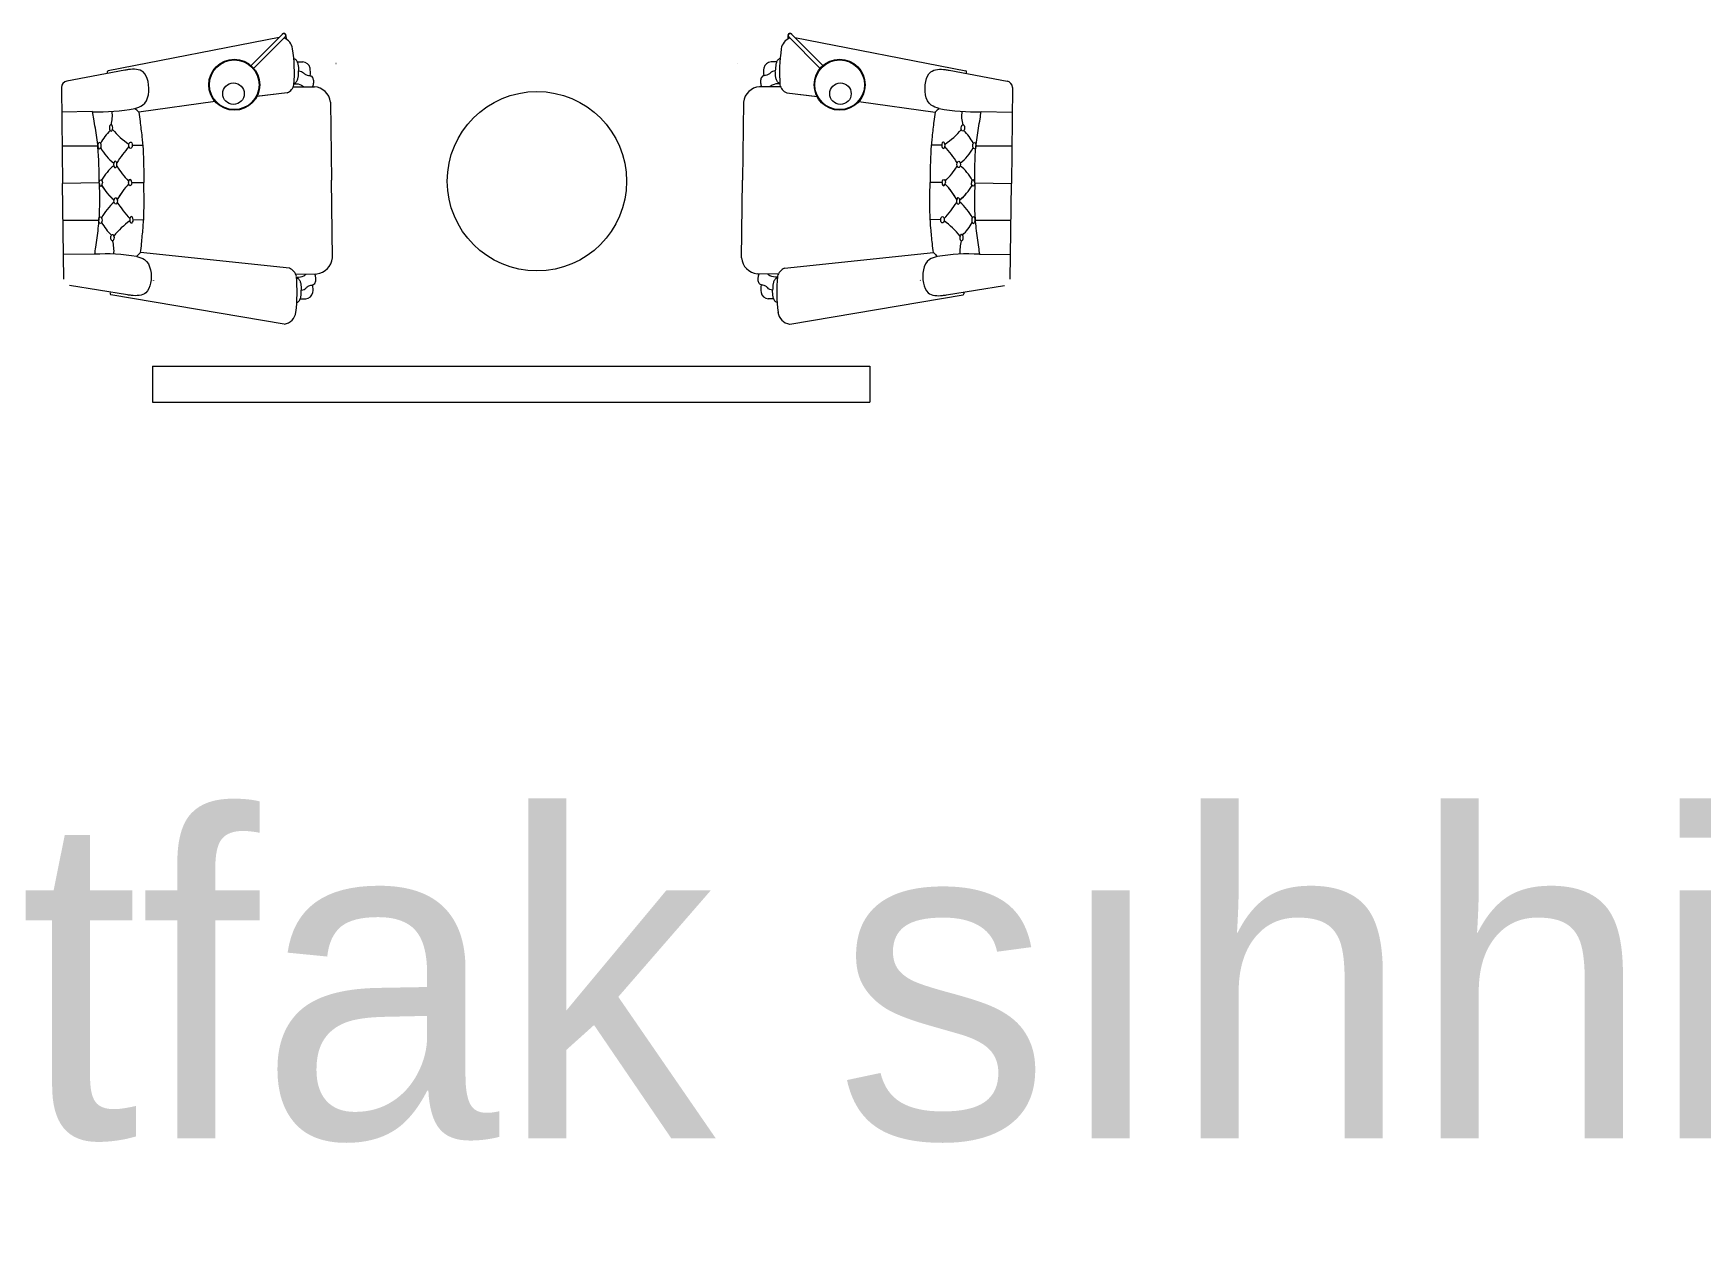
# Model space of a CAD drawing. Header units: centimetres. Extents: x -72470 to -43129, y -18750 to -16337.
# Drawn here: x -46553.5 to -46088.7, y -18750.4 to -18415.3 of the extents above; entities that cross this region are included whole.
import ezdxf

# ---------------------------------------------------------------- set-up
doc = ezdxf.new("R2010")
doc.units = ezdxf.units.CM
doc.header["$MEASUREMENT"] = 0
doc.linetypes.add('DUZ', pattern=[0])
doc.layers.get('0').update_dxf_attribs({"linetype": 'DUZ', "lineweight": 0})
doc.layers.add('TEFRIS', color=30, linetype='Continuous', lineweight=9)
doc.styles.add('TAKSİM', font='GOTHIC.TTF', dxfattribs={"height": 20})

msp = doc.modelspace()

# ---------------------------------------------------------------- linework, layer by layer
at = {"layer": 'TEFRIS', "color": 0, "linetype": 'Continuous'}
for p, q in [((-46484.97, -18416.4), (-46532.66, -18425.67)), ((-46492.86, -18424.29), (-46484.07, -18415.5)), ((-46492.11, -18425.04), (-46483.31, -18416.26)), ((-46483.08, -18415.86), (-46483.07, -18416.83)), ((-46343.14, -18415.86), (-46343.15, -18416.83)), ((-46334.12, -18425.04), (-46342.91, -18416.26)), ((-46333.36, -18424.29), (-46342.15, -18415.5)), ((-46341.26, -18416.4), (-46293.56, -18425.67)), ((-46528.03, -18425.57), (-46544.16, -18428.6)), ((-46532.87, -18426.28), (-46532.88, -18425.93)), ((-46479.93, -18423.22), (-46478.4, -18423.21)), ((-46479.93, -18423.22), (-46478.4, -18423.21)), ((-46469.13, -18423.64), (-46469.15, -18423.62)), ((-46469.15, -18423.62), (-46469.13, -18423.64)), ((-46357.09, -18423.64), (-46357.07, -18423.62)), ((-46357.07, -18423.62), (-46357.09, -18423.64)), ((-46346.3, -18423.22), (-46347.82, -18423.21)), ((-46346.3, -18423.22), (-46347.82, -18423.21)), ((-46298.2, -18425.57), (-46282.06, -18428.6)), ((-46293.35, -18426.28), (-46293.34, -18425.93)), ((-46545.68, -18430.38), (-46545.39, -18457.08)), ((-46481.05, -18430.2), (-46475.16, -18430.13)), ((-46481.05, -18430.2), (-46475.16, -18430.13)), ((-46345.17, -18430.2), (-46351.07, -18430.13)), ((-46345.17, -18430.2), (-46351.07, -18430.13)), ((-46280.54, -18430.38), (-46280.84, -18457.08)), ((-46502.86, -18434.26), (-46524.15, -18437.26)), ((-46482.74, -18431.88), (-46491.29, -18432.89)), ((-46482.74, -18431.88), (-46491.2, -18432.88)), ((-46470.66, -18434.44), (-46470.39, -18456.16)), ((-46470.66, -18434.44), (-46470.39, -18456.16)), ((-46355.57, -18434.44), (-46355.83, -18456.16)), ((-46355.57, -18434.44), (-46355.83, -18456.16)), ((-46343.49, -18431.88), (-46334.93, -18432.89)), ((-46343.49, -18431.88), (-46335.02, -18432.88)), ((-46323.36, -18434.26), (-46302.08, -18437.26)), ((-46536.98, -18437.09), (-46545.63, -18437.2)), ((-46289.24, -18437.09), (-46280.59, -18437.2)), ((-46545.51, -18446.69), (-46535.53, -18446.57)), ((-46535.54, -18446.57), (-46545.51, -18446.69)), ((-46525.95, -18446.45), (-46523.03, -18446.41)), ((-46300.27, -18446.45), (-46303.2, -18446.41)), ((-46280.71, -18446.69), (-46290.69, -18446.57)), ((-46290.68, -18446.57), (-46280.71, -18446.69)), ((-46535.17, -18456.95), (-46545.39, -18457.08)), ((-46535.17, -18456.95), (-46545.39, -18457.08)), ((-46535.17, -18456.95), (-46545.39, -18457.08)), ((-46535.17, -18456.95), (-46545.39, -18457.08)), ((-46535.17, -18456.95), (-46545.39, -18457.08)), ((-46535.17, -18456.95), (-46545.39, -18457.08)), ((-46535.17, -18456.95), (-46545.39, -18457.08)), ((-46535.17, -18456.95), (-46545.39, -18457.08)), ((-46535.17, -18456.95), (-46545.39, -18457.08)), ((-46535.17, -18456.95), (-46545.39, -18457.08)), ((-46535.17, -18456.95), (-46545.39, -18457.08)), ((-46535.17, -18456.95), (-46545.39, -18457.08)), ((-46535.17, -18456.95), (-46545.39, -18457.08)), ((-46535.17, -18456.95), (-46545.39, -18457.08)), ((-46535.17, -18456.95), (-46545.39, -18457.08)), ((-46535.17, -18456.95), (-46545.39, -18457.08)), ((-46545.02, -18483.77), (-46545.39, -18457.08)), ((-46526.06, -18456.84), (-46522.71, -18456.8)), ((-46526.06, -18456.84), (-46522.71, -18456.8)), ((-46526.06, -18456.84), (-46522.71, -18456.8)), ((-46526.06, -18456.84), (-46522.71, -18456.8)), ((-46470.12, -18477.87), (-46470.39, -18456.16)), ((-46470.12, -18477.87), (-46470.39, -18456.16)), ((-46356.1, -18477.87), (-46355.83, -18456.16)), ((-46356.1, -18477.87), (-46355.83, -18456.16)), ((-46300.16, -18456.84), (-46303.51, -18456.8)), ((-46300.16, -18456.84), (-46303.51, -18456.8)), ((-46300.16, -18456.84), (-46303.51, -18456.8)), ((-46300.16, -18456.84), (-46303.51, -18456.8)), ((-46291.05, -18456.95), (-46280.84, -18457.08)), ((-46291.05, -18456.95), (-46280.84, -18457.08)), ((-46291.05, -18456.95), (-46280.84, -18457.08)), ((-46291.05, -18456.95), (-46280.84, -18457.08)), ((-46291.05, -18456.95), (-46280.84, -18457.08)), ((-46291.05, -18456.95), (-46280.84, -18457.08)), ((-46291.05, -18456.95), (-46280.84, -18457.08)), ((-46291.05, -18456.95), (-46280.84, -18457.08)), ((-46291.05, -18456.95), (-46280.84, -18457.08)), ((-46291.05, -18456.95), (-46280.84, -18457.08)), ((-46291.05, -18456.95), (-46280.84, -18457.08)), ((-46291.05, -18456.95), (-46280.84, -18457.08)), ((-46291.05, -18456.95), (-46280.84, -18457.08)), ((-46291.05, -18456.95), (-46280.84, -18457.08)), ((-46291.05, -18456.95), (-46280.84, -18457.08)), ((-46291.05, -18456.95), (-46280.84, -18457.08)), ((-46281.2, -18483.77), (-46280.84, -18457.08)), ((-46545.26, -18467.46), (-46535.28, -18467.34)), ((-46535.29, -18467.34), (-46545.26, -18467.46)), ((-46525.7, -18467.22), (-46522.77, -18467.19)), ((-46300.53, -18467.22), (-46303.45, -18467.19)), ((-46280.97, -18467.46), (-46290.94, -18467.34)), ((-46290.94, -18467.34), (-46280.97, -18467.46)), ((-46533.24, -18471.09), (-46533.2, -18471.09)), ((-46533.2, -18471.09), (-46533.24, -18471.09)), ((-46292.99, -18471.09), (-46293.02, -18471.09)), ((-46293.02, -18471.09), (-46292.99, -18471.09)), ((-46536.49, -18476.85), (-46545.14, -18476.95)), ((-46482.14, -18480.73), (-46523.67, -18476.37)), ((-46344.09, -18480.73), (-46302.56, -18476.37)), ((-46289.73, -18476.85), (-46281.08, -18476.95)), ((-46527.26, -18488.15), (-46543.46, -18485.51)), ((-46520, -18484.13), (-46519.98, -18484.1)), ((-46519.98, -18484.1), (-46520, -18484.13)), ((-46480.41, -18482.36), (-46474.52, -18482.29)), ((-46345.82, -18482.36), (-46351.71, -18482.29)), ((-46306.22, -18484.13), (-46306.25, -18484.1)), ((-46306.25, -18484.1), (-46306.22, -18484.13)), ((-46298.97, -18488.15), (-46282.76, -18485.51)), ((-46532.12, -18487.56), (-46532.12, -18487.91)), ((-46483.58, -18496.32), (-46531.89, -18488.17)), ((-46479.11, -18489.31), (-46477.59, -18489.29)), ((-46347.11, -18489.31), (-46348.64, -18489.29)), ((-46342.64, -18496.32), (-46294.33, -18488.17)), ((-46294.1, -18487.56), (-46294.11, -18487.91)), ((-46520.34, -18508.07), (-46520.34, -18518.07)), ((-46520.34, -18508.07), (-46320.34, -18508.07)), ((-46320.34, -18508.07), (-46320.34, -18518.07)), ((-46520.34, -18518.07), (-46320.34, -18518.07))]:
    msp.add_line(p, q, dxfattribs=at)
for centre, radius in [((-46497.5, -18429.59), 7.11), ((-46497.5, -18429.59), 6.93), ((-46328.72, -18429.59), 7.11), ((-46328.72, -18429.59), 6.93), ((-46497.72, -18432.09), 3), ((-46328.5, -18432.09), 3), ((-46413.11, -18456.48), 25)]:
    msp.add_circle(centre, radius, dxfattribs=at)
for centre, radius, start, end in [((-46483.69, -18415.87), 0.61, 287.5558, 165.394), ((-46483.69, -18415.88), 0.533, 314.9662, 134.9662), ((-46485.05, -18420.17), 3.88, 9.2911, 68.3644), ((-46341.18, -18420.17), 3.88, 111.6356, 170.7089), ((-46342.53, -18415.87), 0.61, 14.606, 252.4442), ((-46342.53, -18415.88), 0.533, 45.0338, 225.0338), ((-46527.36, -18426.29), 46.62, 355.9589, 8.3194), ((-46527.36, -18426.29), 46.62, 355.9589, 8.3194), ((-46298.87, -18426.29), 46.62, 171.6806, 184.0411), ((-46298.87, -18426.29), 46.62, 171.6806, 184.0411), ((-46532.61, -18425.93), 0.267, 100.1331, 180.7043), ((-46478.49, -18425.38), 2.17, 11.9033, 87.5815), ((-46478.49, -18425.38), 2.17, 11.9033, 87.5815), ((-46482.95, -18426.08), 6.68, 351.5022, 9.9063), ((-46482.95, -18426.08), 6.68, 351.5022, 9.9063), ((-46343.27, -18426.08), 6.68, 170.0937, 188.4978), ((-46343.27, -18426.08), 6.68, 170.0937, 188.4978), ((-46347.73, -18425.38), 2.17, 92.4185, 168.0967), ((-46347.73, -18425.38), 2.17, 92.4185, 168.0967), ((-46293.61, -18425.93), 0.267, 359.2957, 79.8669), ((-46543.9, -18430.36), 1.78, 98.3265, 180.6304), ((-46484, -18428.91), 3.22, 293.111, 348.2068), ((-46484, -18428.91), 3.22, 293.111, 348.2068), ((-46475.6, -18435.09), 4.98, 7.5422, 84.9386), ((-46475.6, -18435.09), 4.98, 7.5422, 84.9386), ((-46350.63, -18435.09), 4.98, 95.0614, 172.4578), ((-46350.63, -18435.09), 4.98, 95.0614, 172.4578), ((-46342.22, -18428.91), 3.22, 191.7932, 246.889), ((-46342.22, -18428.91), 3.22, 191.7932, 246.889), ((-46282.32, -18430.36), 1.78, 359.3696, 81.6735), ((-46534.87, -18388.13), 49.01, 267.5389, 281.359), ((-46541.26, -18438.25), 9.77, 345.2747, 7.1594), ((-46534.89, -18446.87), 14.41, 41.808, 47.8629), ((-46291.33, -18446.87), 14.41, 132.1371, 138.192), ((-46291.35, -18388.13), 49.01, 258.641, 272.4611), ((-46284.96, -18438.25), 9.77, 172.8406, 194.7253), ((-46521.9, -18452.67), 14.52, 134.7045, 152.2957), ((-46515.1, -18428.59), 21.15, 219.4474, 236.1878), ((-46311.12, -18428.59), 21.15, 303.8122, 320.5526), ((-46304.32, -18452.67), 14.52, 27.7043, 45.2955), ((-46522.05, -18440.14), 14.52, 209.1128, 231.3542), ((-46497.28, -18472.33), 39.08, 139.1846, 147.5899), ((-46328.95, -18472.33), 39.08, 32.4101, 40.8154), ((-46304.17, -18440.14), 14.52, 308.6458, 330.8872), ((-46521.93, -18463.21), 14.37, 129.7428, 150.7648), ((-46510.76, -18440.29), 22.87, 211.4727, 224.9047), ((-46315.47, -18440.29), 22.87, 315.0953, 328.5273), ((-46304.3, -18463.21), 14.37, 29.2352, 50.2572), ((-46521.93, -18450.34), 14.52, 210.4422, 231.3542), ((-46522.08, -18450.37), 14.37, 210.6437, 231.6657), ((-46510.1, -18473.1), 23.12, 136.7755, 150.1355), ((-46510.35, -18473.01), 22.87, 136.5038, 149.9358), ((-46316.12, -18473.1), 23.12, 29.8645, 43.2245), ((-46315.87, -18473.01), 22.87, 30.0642, 43.4962), ((-46304.29, -18450.34), 14.52, 308.6458, 329.5578), ((-46304.14, -18450.37), 14.37, 308.3343, 329.3563), ((-46521.64, -18473.44), 14.52, 130.0543, 152.2957), ((-46497.67, -18440.64), 39.08, 213.8186, 222.224), ((-46328.56, -18440.64), 39.08, 317.776, 326.1814), ((-46304.58, -18473.44), 14.52, 27.7043, 49.9457), ((-46514.41, -18484.81), 21.15, 125.2207, 141.9611), ((-46311.81, -18484.81), 21.15, 38.0389, 54.7793), ((-46521.8, -18460.91), 14.52, 209.1128, 226.704), ((-46304.42, -18460.91), 14.52, 313.296, 330.8872), ((-46533.18, -18525.75), 49.01, 80.0496, 93.8697), ((-46540.8, -18475.8), 9.77, 354.2491, 16.1339), ((-46534.64, -18467.03), 14.41, 313.5456, 319.6005), ((-46291.58, -18467.03), 14.41, 220.3995, 226.4544), ((-46293.04, -18525.75), 49.01, 86.1303, 99.9504), ((-46285.43, -18475.8), 9.77, 163.8661, 185.7509), ((-46483.33, -18483.72), 3.22, 13.2017, 68.2975), ((-46475.08, -18477.34), 4.98, 276.4699, 353.8663), ((-46351.15, -18477.34), 4.98, 186.1337, 263.5301), ((-46342.9, -18483.72), 3.22, 111.7025, 166.7983), ((-46526.6, -18487.42), 46.62, 353.0891, 5.4496), ((-46482.21, -18486.53), 6.68, 351.5022, 9.9063), ((-46344.02, -18486.53), 6.68, 170.0937, 188.4978), ((-46299.62, -18487.42), 46.62, 174.5504, 186.9109), ((-46531.85, -18487.9), 0.267, 180.7043, 261.2754), ((-46477.73, -18487.12), 2.17, 273.827, 349.5052), ((-46348.49, -18487.12), 2.17, 190.4948, 266.173), ((-46294.37, -18487.9), 0.267, 278.7246, 359.2957), ((-46484.16, -18492.49), 3.88, 279.319, 352.1174), ((-46342.07, -18492.49), 3.88, 187.8826, 260.681)]:
    msp.add_arc(centre, radius, start, end, dxfattribs=at)
at = {"layer": 'TEFRIS', "color": 0, "linetype": 'Continuous', "extrusion": (0, 0, -1)}
for centre, major_axis in [((-46531.85, -18441.61), (-0.011, 0.891)), ((-46535.07, -18446.56), (-0.011, 0.891)), ((-46299.8, -18446.46), (0.011, 0.891)), ((-46530.68, -18451.81), (-0.011, 0.891)), ((-46295.67, -18461.98), (-0.011, -0.891)), ((-46526.17, -18467.23), (0.011, -0.891)), ((-46291.41, -18467.34), (-0.011, -0.891)), ((-46294.75, -18472.2), (-0.011, -0.891))]:
    msp.add_ellipse(centre, major_axis=major_axis, ratio=0.528462, dxfattribs=at)
at = {"layer": 'TEFRIS', "color": 0, "linetype": 'Continuous'}
for centre, major_axis in [((-46294.37, -18441.61), (0.011, 0.891)), ((-46526.42, -18446.46), (-0.011, 0.891)), ((-46291.15, -18446.56), (0.011, 0.891)), ((-46295.54, -18451.81), (0.011, 0.891)), ((-46530.56, -18461.98), (0.011, -0.891)), ((-46534.82, -18467.34), (0.011, -0.891)), ((-46300.06, -18467.23), (-0.011, -0.891)), ((-46531.48, -18472.2), (0.011, -0.891))]:
    msp.add_ellipse(centre, major_axis=major_axis, ratio=0.528462, dxfattribs=at)
at = {"layer": 'TEFRIS', "color": 0, "linetype": 'Continuous', "extrusion": (0, 0, -1)}
for centre, major_axis in [((-46534.7, -18456.95), (-0.011, 0.891)), ((-46534.7, -18456.95), (-0.011, 0.891)), ((-46526.53, -18456.85), (0.011, -0.891)), ((-46526.53, -18456.85), (0.011, -0.891)), ((-46299.69, -18456.85), (0.011, 0.891)), ((-46299.69, -18456.85), (0.011, 0.891)), ((-46291.52, -18456.95), (-0.011, -0.891)), ((-46291.52, -18456.95), (-0.011, -0.891))]:
    msp.add_ellipse(centre, major_axis=major_axis, ratio=0.528462, start_param=4.712389, end_param=7.853982, dxfattribs=at)
at = {"layer": 'TEFRIS', "color": 0, "linetype": 'Continuous'}
for centre, major_axis in [((-46534.7, -18456.95), (0.011, -0.891)), ((-46534.7, -18456.95), (0.011, -0.891)), ((-46526.53, -18456.85), (-0.011, 0.891)), ((-46526.53, -18456.85), (-0.011, 0.891)), ((-46299.69, -18456.85), (-0.011, -0.891)), ((-46299.69, -18456.85), (-0.011, -0.891)), ((-46291.52, -18456.95), (0.011, 0.891)), ((-46291.52, -18456.95), (0.011, 0.891))]:
    msp.add_ellipse(centre, major_axis=major_axis, ratio=0.528462, start_param=4.712389, end_param=7.853982, dxfattribs=at)
for points in [[(-46525.22, -18436.18), (-46523.05, -18435.26), (-46521.53, -18428.66), (-46522.9, -18426.03), (-46526.95, -18425.38), (-46528.03, -18425.57)], [(-46301, -18436.18), (-46303.17, -18435.26), (-46304.69, -18428.66), (-46303.33, -18426.03), (-46299.27, -18425.38), (-46298.2, -18425.57)], [(-46524.71, -18477.47), (-46522.53, -18478.34), (-46520.84, -18484.9), (-46522.14, -18487.57), (-46526.18, -18488.32), (-46527.26, -18488.15)], [(-46301.51, -18477.47), (-46303.7, -18478.34), (-46305.38, -18484.9), (-46304.08, -18487.57), (-46300.05, -18488.32), (-46298.97, -18488.15)]]:
    msp.add_spline(points, degree=3, dxfattribs=at)
for points, knots in [([(-46480.9, -18422.29), (-46480.81, -18422.32), (-46480.44, -18422.46), (-46479.96, -18423.01), (-46479.63, -18424.18), (-46479.59, -18425.09), (-46479.57, -18425.71)], [0.35656, 0.35656, 0.35656, 0.35656, 0.689135, 1.682823, 2.666935, 4.752611, 4.752611, 4.752611, 4.752611]), ([(-46480.9, -18422.29), (-46480.81, -18422.32), (-46480.44, -18422.46), (-46479.96, -18423.01), (-46479.63, -18424.18), (-46479.59, -18425.09), (-46479.57, -18425.71)], [0.35656, 0.35656, 0.35656, 0.35656, 0.689135, 1.682823, 2.666935, 4.752611, 4.752611, 4.752611, 4.752611]), ([(-46480.81, -18429.16), (-46480.72, -18429.13), (-46480.36, -18428.98), (-46479.89, -18428.42), (-46479.59, -18427.24), (-46479.58, -18426.33), (-46479.57, -18425.71)], [0.372389, 0.372389, 0.372389, 0.372389, 0.689135, 1.682823, 2.666935, 4.752611, 4.752611, 4.752611, 4.752611]), ([(-46480.81, -18429.16), (-46480.72, -18429.13), (-46480.36, -18428.98), (-46479.89, -18428.42), (-46479.59, -18427.24), (-46479.58, -18426.33), (-46479.57, -18425.71)], [0.372389, 0.372389, 0.372389, 0.372389, 0.689135, 1.682823, 2.666935, 4.752611, 4.752611, 4.752611, 4.752611]), ([(-46479.57, -18425.71), (-46479.28, -18425.73), (-46478.76, -18425.79), (-46478.14, -18426.27), (-46477.72, -18426.76), (-46477.11, -18426.96), (-46476.68, -18427.01), (-46476.39, -18427.06), (-46476.34, -18427.07)], [0.305843, 0.305843, 0.305843, 0.305843, 1.255346, 2.040427, 2.89202, 3.384438, 4.174918, 4.355007, 4.355007, 4.355007, 4.355007]), ([(-46479.57, -18425.71), (-46479.28, -18425.73), (-46478.76, -18425.79), (-46478.14, -18426.27), (-46477.72, -18426.76), (-46477.11, -18426.96), (-46476.68, -18427.01), (-46476.39, -18427.06), (-46476.34, -18427.07)], [0.305843, 0.305843, 0.305843, 0.305843, 1.255346, 2.040427, 2.89202, 3.384438, 4.174918, 4.355007, 4.355007, 4.355007, 4.355007]), ([(-46346.66, -18425.71), (-46346.95, -18425.73), (-46347.46, -18425.79), (-46348.08, -18426.27), (-46348.5, -18426.76), (-46349.12, -18426.96), (-46349.55, -18427.01), (-46349.83, -18427.06), (-46349.88, -18427.07)], [0.305843, 0.305843, 0.305843, 0.305843, 1.255346, 2.040427, 2.89202, 3.384438, 4.174918, 4.355007, 4.355007, 4.355007, 4.355007]), ([(-46346.66, -18425.71), (-46346.95, -18425.73), (-46347.46, -18425.79), (-46348.08, -18426.27), (-46348.5, -18426.76), (-46349.12, -18426.96), (-46349.55, -18427.01), (-46349.83, -18427.06), (-46349.88, -18427.07)], [0.305843, 0.305843, 0.305843, 0.305843, 1.255346, 2.040427, 2.89202, 3.384438, 4.174918, 4.355007, 4.355007, 4.355007, 4.355007]), ([(-46345.32, -18422.29), (-46345.41, -18422.32), (-46345.78, -18422.46), (-46346.27, -18423.01), (-46346.59, -18424.18), (-46346.63, -18425.09), (-46346.66, -18425.71)], [0.35656, 0.35656, 0.35656, 0.35656, 0.689135, 1.682823, 2.666935, 4.752611, 4.752611, 4.752611, 4.752611]), ([(-46345.32, -18422.29), (-46345.41, -18422.32), (-46345.78, -18422.46), (-46346.27, -18423.01), (-46346.59, -18424.18), (-46346.63, -18425.09), (-46346.66, -18425.71)], [0.35656, 0.35656, 0.35656, 0.35656, 0.689135, 1.682823, 2.666935, 4.752611, 4.752611, 4.752611, 4.752611]), ([(-46345.42, -18429.16), (-46345.51, -18429.13), (-46345.86, -18428.98), (-46346.33, -18428.42), (-46346.63, -18427.24), (-46346.65, -18426.33), (-46346.66, -18425.71)], [0.372389, 0.372389, 0.372389, 0.372389, 0.689135, 1.682823, 2.666935, 4.752611, 4.752611, 4.752611, 4.752611]), ([(-46345.42, -18429.16), (-46345.51, -18429.13), (-46345.86, -18428.98), (-46346.33, -18428.42), (-46346.63, -18427.24), (-46346.65, -18426.33), (-46346.66, -18425.71)], [0.372389, 0.372389, 0.372389, 0.372389, 0.689135, 1.682823, 2.666935, 4.752611, 4.752611, 4.752611, 4.752611]), ([(-46480.82, -18429.29), (-46480.07, -18429.28), (-46479.12, -18429.37), (-46478.3, -18429.94), (-46478.1, -18430.14), (-46478.07, -18430.17)], [1.067319, 1.067319, 1.067319, 1.067319, 3.490275, 4.275356, 4.417413, 4.417413, 4.417413, 4.417413]), ([(-46480.82, -18429.29), (-46480.07, -18429.28), (-46479.12, -18429.37), (-46478.3, -18429.94), (-46478.1, -18430.14), (-46478.07, -18430.17)], [1.067319, 1.067319, 1.067319, 1.067319, 3.490275, 4.275356, 4.417413, 4.417413, 4.417413, 4.417413]), ([(-46476.34, -18427.07), (-46476.22, -18427.11), (-46475.91, -18427.23), (-46475.54, -18427.79), (-46475.39, -18428.62), (-46475.49, -18429.45), (-46475.62, -18429.96), (-46475.7, -18430.14)], [0, 0, 0, 0, 0.427423, 1.095062, 2.135609, 3.247139, 3.888617, 3.888617, 3.888617, 3.888617]), ([(-46476.34, -18427.07), (-46476.22, -18427.11), (-46475.91, -18427.23), (-46475.54, -18427.79), (-46475.39, -18428.62), (-46475.49, -18429.45), (-46475.62, -18429.96), (-46475.7, -18430.14)], [0, 0, 0, 0, 0.427423, 1.095062, 2.135609, 3.247139, 3.888617, 3.888617, 3.888617, 3.888617]), ([(-46349.88, -18427.07), (-46350, -18427.11), (-46350.31, -18427.23), (-46350.69, -18427.79), (-46350.83, -18428.62), (-46350.73, -18429.45), (-46350.6, -18429.96), (-46350.52, -18430.14)], [0, 0, 0, 0, 0.427423, 1.095062, 2.135609, 3.247139, 3.888617, 3.888617, 3.888617, 3.888617]), ([(-46349.88, -18427.07), (-46350, -18427.11), (-46350.31, -18427.23), (-46350.69, -18427.79), (-46350.83, -18428.62), (-46350.73, -18429.45), (-46350.6, -18429.96), (-46350.52, -18430.14)], [0, 0, 0, 0, 0.427423, 1.095062, 2.135609, 3.247139, 3.888617, 3.888617, 3.888617, 3.888617]), ([(-46345.41, -18429.29), (-46346.15, -18429.28), (-46347.1, -18429.37), (-46347.93, -18429.94), (-46348.13, -18430.14), (-46348.16, -18430.17)], [1.067319, 1.067319, 1.067319, 1.067319, 3.490275, 4.275356, 4.417413, 4.417413, 4.417413, 4.417413]), ([(-46345.41, -18429.29), (-46346.15, -18429.28), (-46347.1, -18429.37), (-46347.93, -18429.94), (-46348.13, -18430.14), (-46348.16, -18430.17)], [1.067319, 1.067319, 1.067319, 1.067319, 3.490275, 4.275356, 4.417413, 4.417413, 4.417413, 4.417413]), ([(-46535.17, -18456.95), (-46535.18, -18453.59), (-46535.18, -18449.37), (-46535.91, -18443.43), (-46536.49, -18440.18), (-46536.86, -18437.76), (-46536.98, -18437.09)], [0, 0, 0, 0, 11.31753, 14.215288, 20.189944, 22.471644, 22.471644, 22.471644, 22.471644]), ([(-46524.15, -18437.26), (-46523.96, -18438.09), (-46523.71, -18440.37), (-46523.25, -18443.8), (-46522.75, -18449.47), (-46522.73, -18453.72), (-46522.71, -18456.8)], [7.842946, 7.842946, 7.842946, 7.842946, 10.726144, 15.564237, 19.542398, 29.913928, 29.913928, 29.913928, 29.913928]), ([(-46302.08, -18437.26), (-46302.26, -18438.09), (-46302.52, -18440.37), (-46302.97, -18443.8), (-46303.47, -18449.47), (-46303.5, -18453.72), (-46303.51, -18456.8)], [7.842946, 7.842946, 7.842946, 7.842946, 10.726144, 15.564237, 19.542398, 29.913928, 29.913928, 29.913928, 29.913928]), ([(-46291.05, -18456.95), (-46291.05, -18453.59), (-46291.05, -18449.37), (-46290.31, -18443.43), (-46289.73, -18440.18), (-46289.37, -18437.76), (-46289.24, -18437.09)], [0, 0, 0, 0, 11.31753, 14.215288, 20.189944, 22.471644, 22.471644, 22.471644, 22.471644]), ([(-46535.17, -18456.95), (-46535.09, -18460.32), (-46534.99, -18464.55), (-46535.58, -18470.52), (-46536.07, -18473.78), (-46536.38, -18476.19), (-46536.48, -18476.85)], [0, 0, 0, 0, 11.358421, 14.256179, 20.230836, 22.470635, 22.470635, 22.470635, 22.470635]), ([(-46523.66, -18476.37), (-46523.5, -18475.54), (-46523.3, -18473.28), (-46522.93, -18469.84), (-46522.57, -18464.15), (-46522.65, -18459.89), (-46522.71, -18456.8)], [7.883801, 7.883801, 7.883801, 7.883801, 10.726144, 15.564237, 19.542398, 29.954825, 29.954825, 29.954825, 29.954825]), ([(-46302.56, -18476.37), (-46302.72, -18475.54), (-46302.92, -18473.28), (-46303.29, -18469.84), (-46303.66, -18464.15), (-46303.57, -18459.89), (-46303.51, -18456.8)], [7.883801, 7.883801, 7.883801, 7.883801, 10.726144, 15.564237, 19.542398, 29.954825, 29.954825, 29.954825, 29.954825]), ([(-46291.05, -18456.95), (-46291.13, -18460.32), (-46291.23, -18464.55), (-46290.65, -18470.52), (-46290.15, -18473.78), (-46289.84, -18476.19), (-46289.74, -18476.85)], [0, 0, 0, 0, 11.358421, 14.256179, 20.230836, 22.470635, 22.470635, 22.470635, 22.470635]), ([(-46480.15, -18483.27), (-46479.41, -18483.26), (-46478.46, -18483.15), (-46477.65, -18482.55), (-46477.45, -18482.36), (-46477.42, -18482.32)], [1.067319, 1.067319, 1.067319, 1.067319, 3.490275, 4.275356, 4.417413, 4.417413, 4.417413, 4.417413]), ([(-46480.14, -18483.4), (-46480.05, -18483.43), (-46479.69, -18483.57), (-46479.2, -18484.12), (-46478.88, -18485.29), (-46478.84, -18486.2), (-46478.82, -18486.82)], [0.372389, 0.372389, 0.372389, 0.372389, 0.689135, 1.682823, 2.666935, 4.752611, 4.752611, 4.752611, 4.752611]), ([(-46478.82, -18486.82), (-46478.53, -18486.8), (-46478.02, -18486.72), (-46477.4, -18486.22), (-46477, -18485.72), (-46476.39, -18485.5), (-46475.96, -18485.45), (-46475.68, -18485.39), (-46475.62, -18485.38)], [0.305843, 0.305843, 0.305843, 0.305843, 1.255346, 2.040427, 2.89202, 3.384438, 4.174918, 4.355007, 4.355007, 4.355007, 4.355007]), ([(-46475.62, -18485.38), (-46475.5, -18485.33), (-46475.2, -18485.21), (-46474.84, -18484.64), (-46474.72, -18483.8), (-46474.83, -18482.98), (-46474.98, -18482.47), (-46475.06, -18482.3)], [0, 0, 0, 0, 0.427423, 1.095062, 2.135609, 3.247139, 3.888617, 3.888617, 3.888617, 3.888617]), ([(-46350.6, -18485.38), (-46350.72, -18485.33), (-46351.03, -18485.21), (-46351.38, -18484.64), (-46351.51, -18483.8), (-46351.39, -18482.98), (-46351.24, -18482.47), (-46351.17, -18482.3)], [0, 0, 0, 0, 0.427423, 1.095062, 2.135609, 3.247139, 3.888617, 3.888617, 3.888617, 3.888617]), ([(-46347.41, -18486.82), (-46347.7, -18486.8), (-46348.21, -18486.72), (-46348.82, -18486.22), (-46349.23, -18485.72), (-46349.84, -18485.5), (-46350.27, -18485.45), (-46350.55, -18485.39), (-46350.6, -18485.38)], [0.305843, 0.305843, 0.305843, 0.305843, 1.255346, 2.040427, 2.89202, 3.384438, 4.174918, 4.355007, 4.355007, 4.355007, 4.355007]), ([(-46346.07, -18483.27), (-46346.81, -18483.26), (-46347.76, -18483.15), (-46348.57, -18482.55), (-46348.77, -18482.36), (-46348.8, -18482.32)], [1.067319, 1.067319, 1.067319, 1.067319, 3.490275, 4.275356, 4.417413, 4.417413, 4.417413, 4.417413]), ([(-46346.08, -18483.4), (-46346.17, -18483.43), (-46346.53, -18483.57), (-46347.02, -18484.12), (-46347.34, -18485.29), (-46347.38, -18486.2), (-46347.41, -18486.82)], [0.372389, 0.372389, 0.372389, 0.372389, 0.689135, 1.682823, 2.666935, 4.752611, 4.752611, 4.752611, 4.752611]), ([(-46480.07, -18490.27), (-46479.97, -18490.24), (-46479.61, -18490.09), (-46479.14, -18489.53), (-46478.84, -18488.35), (-46478.83, -18487.44), (-46478.82, -18486.82)], [0.35656, 0.35656, 0.35656, 0.35656, 0.689135, 1.682823, 2.666935, 4.752611, 4.752611, 4.752611, 4.752611]), ([(-46346.16, -18490.27), (-46346.25, -18490.24), (-46346.61, -18490.09), (-46347.09, -18489.53), (-46347.38, -18488.35), (-46347.4, -18487.44), (-46347.41, -18486.82)], [0.35656, 0.35656, 0.35656, 0.35656, 0.689135, 1.682823, 2.666935, 4.752611, 4.752611, 4.752611, 4.752611])]:
    msp.add_open_spline(points, degree=3, knots=knots, dxfattribs=at)

# ---------------------------------------------------------------- texts
at = {"style": 'TAKSİM'}
msp.add_text('mutfak sıhhi tesisat planı', height=90, dxfattribs=at).set_placement((-46724.63, -18723.25))

doc.saveas('drawing.dxf')
